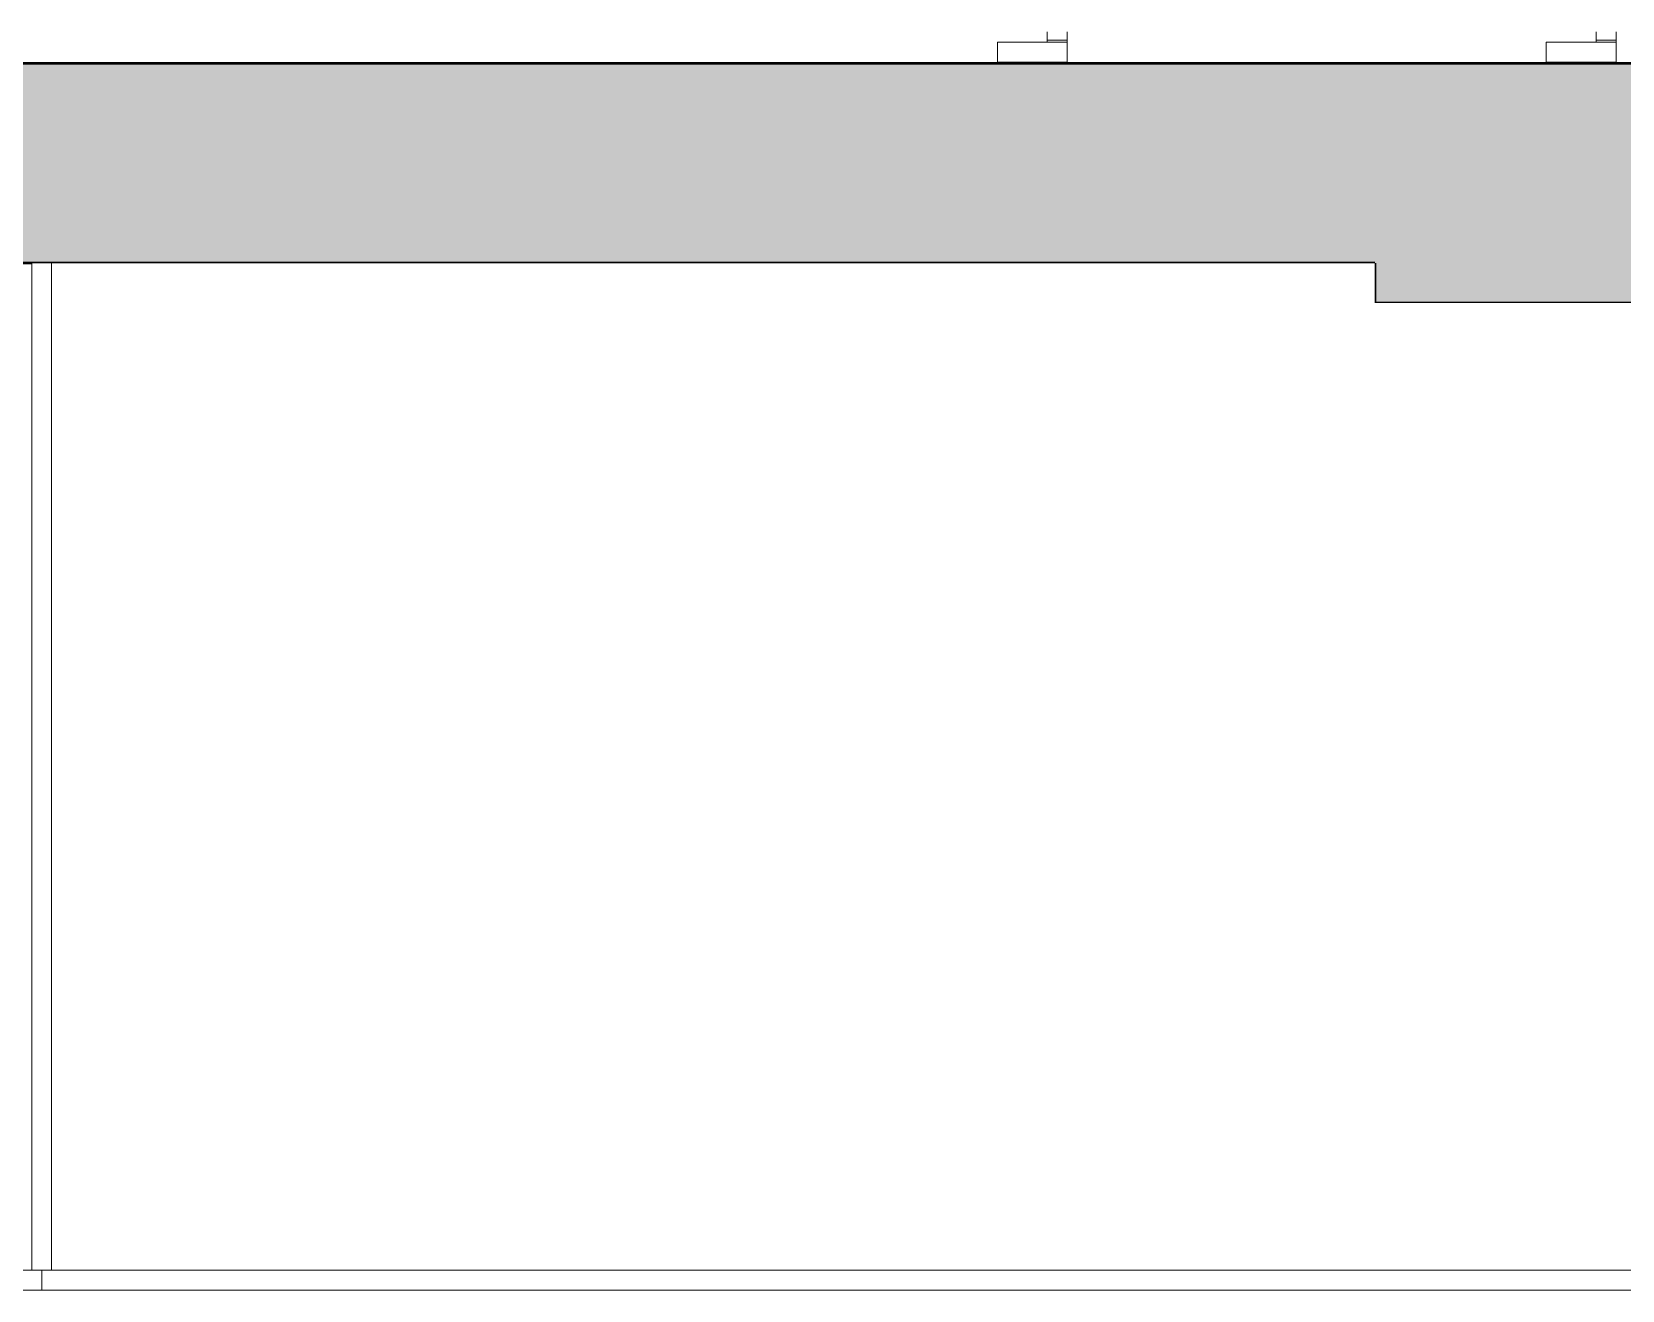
# Model space of a CAD drawing. Header units: millimetres. Extents: x -46169 to 237885, y -84465 to 18123.
# Drawn here: x 232527 to 233323, y -81568 to -80937 of the extents above; entities that cross this region are included whole.
import ezdxf

# ---------------------------------------------------------------- set-up
doc = ezdxf.new("R2010")
doc.units = ezdxf.units.MM
doc.header["$MEASUREMENT"] = 0
doc.linetypes.add('Wipeout_Contour', pattern=[1000, 0, -1000])
for name, color, linetype in [('New_A-20-M_Floor_Slab', 7, 'Continuous'), ('New_A-25-M_Curtain_Wall', 7, 'Continuous'), ('New_A-35-M_FFE_Fixed', 7, 'Continuous')]:
    doc.layers.add(name, color=color, linetype=linetype)
doc.layers.add('New_A-20-M_Floor_Slab_Pen_No__29', color=7, linetype='Continuous', lineweight=50, true_color=0x2a2a2a)
doc.layers.add('New_A-20-M_Floor_Slab_Pen_No__81', color=7, linetype='Continuous', lineweight=20, true_color=0x6a6a6a)
doc.layers.add('New_A-25-M_Curtain_Wall_Pen_No__87', color=8, linetype='Continuous', lineweight=20)
doc.layers.add('New_A-35-M_FFE_Fixed_Pen_No__93', color=8, linetype='Continuous', lineweight=13)

# ---------------------------------------------------------------- blocks, each defined once
blk = doc.blocks.new('Section Elem_266_4', base_point=(208268.76, -84332.61))
at = {"color": 254, "linetype": 'Wipeout_Contour', "lineweight": 0, "ltscale": 43042086.18620662}
blk.add_wipeout([(222238.62, -80784.11), (222303.32, -80784.11), (222303.32, -80953.11), (233391.17, -80953.11), (233391.17, -80952.86), (233326.46, -80952.86), (233326.46, -80783.86), (233391.17, -80783.86), (233391.17, -80715.11), (233320.44, -80715.11), (233320.44, -80952.36), (233285.44, -80952.36), (233285.44, -80942.36), (233310.44, -80942.36), (233310.44, -80715.11), (233045.44, -80715.11), (233045.44, -80952.36), (233010.44, -80952.36), (233010.44, -80942.36), (233035.44, -80942.36), (233035.44, -80715.11), (232495.44, -80715.11), (232495.44, -80942.36), (232520.94, -80942.36), (232520.94, -80952.36), (232459.94, -80952.36), (232459.94, -80942.36), (232485.44, -80942.36), (232485.44, -80715.11), (231945.44, -80715.11), (231945.44, -80942.36), (231970.44, -80942.36), (231970.44, -80952.36), (231909.94, -80952.36), (231909.94, -80942.36), (231935.44, -80942.36), (231935.44, -80715.11), (231395.44, -80715.11), (231395.44, -80942.36), (231420.44, -80942.36), (231420.44, -80952.36), (231359.94, -80952.36), (231359.94, -80942.36), (231385.44, -80942.36), (231385.44, -80715.11), (230845.44, -80715.11), (230845.44, -80942.36), (230870.44, -80942.36), (230870.44, -80952.36), (230809.94, -80952.36), (230809.94, -80942.36), (230835.44, -80942.36), (230835.44, -80715.11), (230295.44, -80715.11), (230295.44, -80942.36), (230320.44, -80942.36), (230320.44, -80952.36), (230259.94, -80952.36), (230259.94, -80942.36), (230285.44, -80942.36), (230285.44, -80715.11), (229745.44, -80715.11), (229745.44, -80942.36), (229770.44, -80942.36), (229770.44, -80952.36), (229710.44, -80952.36), (229710.44, -80942.36), (229735.44, -80942.36), (229735.44, -80715.11), (229195.44, -80715.11), (229195.44, -80942.36), (229220.94, -80942.36), (229220.94, -80952.36), (229159.94, -80952.36), (229159.94, -80942.36), (229185.44, -80942.36), (229185.44, -80715.11), (228645.44, -80715.11), (228645.44, -80942.36), (228670.44, -80942.36), (228670.44, -80952.36), (228610.44, -80952.36), (228610.44, -80942.36), (228635.44, -80942.36), (228635.44, -80715.11), (228095.44, -80715.11), (228095.44, -80942.36), (228120.94, -80942.36), (228120.94, -80952.36), (228059.94, -80952.36), (228059.94, -80942.36), (228085.44, -80942.36), (228085.44, -80715.11), (227545.44, -80715.11), (227545.44, -80942.36), (227570.44, -80942.36), (227570.44, -80952.36), (227510.44, -80952.36), (227510.44, -80942.36), (227535.44, -80942.36), (227535.44, -80715.11), (226995.44, -80715.11), (226995.44, -80942.36), (227020.94, -80942.36), (227020.94, -80952.36), (226959.94, -80952.36), (226959.94, -80942.36), (226985.44, -80942.36), (226985.44, -80715.11), (226445.44, -80715.11), (226445.44, -80942.36), (226470.44, -80942.36), (226470.44, -80952.36), (226409.94, -80952.36), (226409.94, -80942.36), (226435.44, -80942.36), (226435.44, -80715.11), (225895.44, -80715.11), (225895.44, -80942.36), (225920.44, -80942.36), (225920.44, -80952.36), (225860.44, -80952.36), (225860.44, -80942.36), (225885.44, -80942.36), (225885.44, -80715.11), (225345.44, -80715.11), (225345.44, -80942.36), (225370.94, -80942.36), (225370.94, -80952.36), (225309.94, -80952.36), (225309.94, -80942.36), (225335.44, -80942.36), (225335.44, -80715.11), (224795.44, -80715.11), (224795.44, -80942.36), (224820.44, -80942.36), (224820.44, -80952.36), (224760.44, -80952.36), (224760.44, -80942.36), (224785.44, -80942.36), (224785.44, -80715.11), (224245.44, -80715.11), (224245.44, -80942.36), (224270.94, -80942.36), (224270.94, -80952.36), (224209.94, -80952.36), (224209.94, -80942.36), (224235.44, -80942.36), (224235.44, -80715.11), (223695.44, -80715.11), (223695.44, -80942.36), (223720.44, -80942.36), (223720.44, -80952.36), (223660.44, -80952.36), (223660.44, -80942.36), (223685.44, -80942.36), (223685.44, -80715.11), (223145.44, -80715.11), (223145.44, -80942.36), (223170.94, -80942.36), (223170.94, -80952.36), (223109.94, -80952.36), (223109.94, -80942.36), (223135.44, -80942.36), (223135.44, -80715.11), (222595.44, -80715.11), (222595.44, -80942.36), (222620.44, -80942.36), (222620.44, -80952.36), (222585.44, -80952.36), (222585.44, -80715.11), (222320.44, -80715.11), (222320.44, -80942.36), (222345.44, -80942.36), (222345.44, -80952.36), (222310.44, -80952.36), (222310.44, -80715.11), (222238.62, -80715.11)], dxfattribs=at).dxf.layer = 'New_A-20-M_Floor_Slab'
blk = doc.blocks.new('Section Elem_273_4', base_point=(208268.76, -84332.61))
at = {"color": 254, "linetype": 'Wipeout_Contour', "lineweight": 0, "ltscale": 986782.447386}
blk.add_wipeout([(233035.44, -80937.2), (233035.44, -80937.82), (233045.44, -80937.82), (233045.44, -80937.2)], dxfattribs=at).dxf.layer = 'New_A-35-M_FFE_Fixed'
at = {"color": 254, "linetype": 'Wipeout_Contour', "lineweight": 0, "ltscale": 986748.138863}
blk.add_wipeout([(233045.44, -80952.36), (233045.44, -80942.36), (233010.44, -80942.36), (233010.44, -80952.36)], dxfattribs=at).dxf.layer = 'New_A-35-M_FFE_Fixed'
at = {"color": 254, "linetype": 'Wipeout_Contour', "lineweight": 0, "ltscale": 987787.29764}
blk.add_wipeout([(233320.44, -80952.36), (233320.44, -80942.36), (233285.44, -80942.36), (233285.44, -80952.36)], dxfattribs=at).dxf.layer = 'New_A-35-M_FFE_Fixed'
at = {"layer": 'New_A-35-M_FFE_Fixed_Pen_No__93', "linetype": 'Continuous'}
for p, q in [((233010.44, -80952.36), (233010.44, -80942.36)), ((233285.44, -80952.36), (233285.44, -80942.36)), ((233010.44, -80952.36), (233045.44, -80952.36)), ((233285.44, -80952.36), (233320.44, -80952.36))]:
    blk.add_line(p, q, dxfattribs=at)
at = {"color": 254, "linetype": 'Wipeout_Contour', "lineweight": 0, "ltscale": 986784.416981}
blk.add_wipeout([(233035.44, -80939.44), (233045.44, -80939.44), (233045.44, -80938.58), (233035.44, -80938.58)], dxfattribs=at).dxf.layer = 'New_A-35-M_FFE_Fixed'
at = {"color": 254, "linetype": 'Wipeout_Contour', "lineweight": 0, "ltscale": 987823.593273}
blk.add_wipeout([(233320.44, -80938.58), (233310.44, -80938.58), (233310.44, -80939.44), (233320.44, -80939.44)], dxfattribs=at).dxf.layer = 'New_A-35-M_FFE_Fixed'
at = {"color": 254, "linetype": 'Wipeout_Contour', "lineweight": 0, "ltscale": 986783.352579}
blk.add_wipeout([(233035.44, -80937.82), (233035.44, -80938.58), (233045.44, -80938.58), (233045.44, -80937.82)], dxfattribs=at).dxf.layer = 'New_A-35-M_FFE_Fixed'
at = {"color": 254, "linetype": 'Wipeout_Contour', "lineweight": 0, "ltscale": 987824.774741}
blk.add_wipeout([(233320.44, -80939.44), (233310.44, -80939.44), (233310.44, -80940.38), (233320.44, -80940.38)], dxfattribs=at).dxf.layer = 'New_A-35-M_FFE_Fixed'
at = {"color": 254, "linetype": 'Wipeout_Contour', "lineweight": 0, "ltscale": 986785.599693}
blk.add_wipeout([(233035.44, -80940.38), (233045.44, -80940.38), (233045.44, -80939.44), (233035.44, -80939.44)], dxfattribs=at).dxf.layer = 'New_A-35-M_FFE_Fixed'
at = {"color": 254, "linetype": 'Wipeout_Contour', "lineweight": 0, "ltscale": 987827.323922}
blk.add_wipeout([(233320.44, -80941.36), (233310.44, -80941.36), (233310.44, -80942.36), (233320.44, -80942.36)], dxfattribs=at).dxf.layer = 'New_A-35-M_FFE_Fixed'
at = {"color": 254, "linetype": 'Wipeout_Contour', "lineweight": 0, "ltscale": 987822.52999}
blk.add_wipeout([(233320.44, -80937.82), (233310.44, -80937.82), (233310.44, -80938.58), (233320.44, -80938.58)], dxfattribs=at).dxf.layer = 'New_A-35-M_FFE_Fixed'
at = {"color": 254, "linetype": 'Wipeout_Contour', "lineweight": 0, "ltscale": 986788.151559}
blk.add_wipeout([(233035.44, -80941.36), (233035.44, -80942.36), (233045.44, -80942.36), (233045.44, -80941.36)], dxfattribs=at).dxf.layer = 'New_A-35-M_FFE_Fixed'
at = {"color": 254, "linetype": 'Wipeout_Contour', "lineweight": 0, "ltscale": 986786.855266}
blk.add_wipeout([(233035.44, -80941.36), (233045.44, -80941.36), (233045.44, -80940.38), (233035.44, -80940.38)], dxfattribs=at).dxf.layer = 'New_A-35-M_FFE_Fixed'
at = {"color": 254, "linetype": 'Wipeout_Contour', "lineweight": 0, "ltscale": 987826.028993}
blk.add_wipeout([(233320.44, -80940.38), (233310.44, -80940.38), (233310.44, -80941.36), (233320.44, -80941.36)], dxfattribs=at).dxf.layer = 'New_A-35-M_FFE_Fixed'
at = {"layer": 'New_A-35-M_FFE_Fixed_Pen_No__93', "linetype": 'Continuous'}
for p, q in [((233035.44, -80937.82), (233035.44, -80937.2)), ((233035.44, -80938.58), (233035.44, -80937.82)), ((233035.44, -80939.44), (233035.44, -80938.58)), ((233035.44, -80940.38), (233035.44, -80939.44)), ((233045.44, -80937.82), (233045.44, -80937.2)), ((233045.44, -80938.58), (233045.44, -80937.82)), ((233045.44, -80939.44), (233045.44, -80938.58)), ((233045.44, -80940.38), (233045.44, -80939.44)), ((233010.44, -80942.36), (233045.44, -80942.36)), ((233035.44, -80941.36), (233035.44, -80940.38)), ((233035.44, -80941.36), (233045.44, -80941.36)), ((233035.44, -80942.36), (233035.44, -80941.36)), ((233045.44, -80941.36), (233045.44, -80940.38)), ((233045.44, -80942.36), (233045.44, -80941.36)), ((233045.44, -80952.36), (233045.44, -80942.36)), ((233285.44, -80942.36), (233320.44, -80942.36)), ((233320.44, -80952.36), (233320.44, -80942.36))]:
    blk.add_line(p, q, dxfattribs=at)
at = {"color": 254, "linetype": 'Wipeout_Contour', "lineweight": 0, "ltscale": 987821.62575}
blk.add_wipeout([(233310.44, -80937.2), (233310.44, -80937.82), (233320.44, -80937.82), (233320.44, -80937.2)], dxfattribs=at).dxf.layer = 'New_A-35-M_FFE_Fixed'
at = {"layer": 'New_A-35-M_FFE_Fixed_Pen_No__93', "linetype": 'Continuous'}
for p, q in [((233310.44, -80937.2), (233310.44, -80937.82)), ((233310.44, -80937.82), (233310.44, -80938.58)), ((233310.44, -80938.58), (233310.44, -80939.44)), ((233310.44, -80939.44), (233310.44, -80940.38)), ((233320.44, -80937.2), (233320.44, -80937.82)), ((233320.44, -80937.82), (233320.44, -80938.58)), ((233320.44, -80938.58), (233320.44, -80939.44)), ((233320.44, -80939.44), (233320.44, -80940.38)), ((233310.44, -80940.38), (233310.44, -80941.36)), ((233320.44, -80941.36), (233310.44, -80941.36)), ((233310.44, -80941.36), (233310.44, -80942.36)), ((233320.44, -80940.38), (233320.44, -80941.36)), ((233320.44, -80941.36), (233320.44, -80942.36))]:
    blk.add_line(p, q, dxfattribs=at)
blk = doc.blocks.new('Section Elem_315_4', base_point=(208268.76, -84332.61))
at = {"layer": 'New_A-20-M_Floor_Slab_Pen_No__81', "linetype": 'Continuous', "lineweight": 0, "true_color": 0x353535}
blk.add_hatch(color=250, dxfattribs=at).paths.add_polyline_path([(234222.6, -80953.11), (233199.51, -80953.11), (233199.51, -81073.11), (234222.6, -81073.11)])
at = {"layer": 'New_A-20-M_Floor_Slab_Pen_No__29', "linetype": 'Continuous'}
for p, q in [((234222.6, -80953.11), (233199.51, -80953.11)), ((233199.51, -81053.11), (233199.51, -81073.11)), ((234222.6, -81073.11), (233199.51, -81073.11))]:
    blk.add_line(p, q, dxfattribs=at)
blk = doc.blocks.new('Section Elem_319_4', base_point=(208268.76, -84332.61))
at = {"layer": 'New_A-20-M_Floor_Slab_Pen_No__81', "linetype": 'Continuous', "lineweight": 0, "true_color": 0x353535}
blk.add_hatch(color=250, dxfattribs=at).paths.add_polyline_path([(233199.51, -81053.11), (233199.51, -80953.11), (222430.28, -80953.11), (222430.28, -81053.11)])
at = {"layer": 'New_A-20-M_Floor_Slab_Pen_No__29', "linetype": 'Continuous'}
for p, q in [((233199.51, -80953.11), (222430.28, -80953.11)), ((233199.51, -81053.11), (222430.28, -81053.11))]:
    blk.add_line(p, q, dxfattribs=at)
blk = doc.blocks.new('Section Elem_403_4', base_point=(208268.76, -84332.61))
at = {"color": 254, "linetype": 'Wipeout_Contour', "lineweight": 0, "ltscale": 985366.843336}
blk.add_wipeout([(232536.6, -81557.61), (232538.11, -81557.61), (232538.11, -81053.11), (232536.6, -81053.11)], dxfattribs=at).dxf.layer = 'New_A-25-M_Curtain_Wall'
at = {"color": 254, "linetype": 'Wipeout_Contour', "lineweight": 0, "ltscale": 985345.345747}
blk.add_wipeout([(232526.72, -81557.61), (232536.6, -81557.61), (232536.6, -81053.11), (232526.72, -81053.11)], dxfattribs=at).dxf.layer = 'New_A-25-M_Curtain_Wall'
at = {"layer": 'New_A-25-M_Curtain_Wall_Pen_No__87', "linetype": 'Continuous'}
for p, q in [((232526.72, -81557.61), (232526.72, -81053.11)), ((232536.6, -81557.61), (232536.6, -81053.11))]:
    blk.add_line(p, q, dxfattribs=at)
blk = doc.blocks.new('Section Elem_409_4', base_point=(208268.76, -84332.61))
at = {"color": 254, "linetype": 'Wipeout_Contour', "lineweight": 0, "ltscale": 1480980.247047401}
blk.add_wipeout([(232538.11, -81053.11), (232538.11, -81557.61), (233507.45, -81557.61), (233507.45, -81073.11), (233199.51, -81073.11), (233199.51, -81053.11)], dxfattribs=at).dxf.layer = 'New_A-25-M_Curtain_Wall'
blk = doc.blocks.new('Section Elem_411_4', base_point=(208268.76, -84332.61))
at = {"color": 254, "linetype": 'Wipeout_Contour', "lineweight": 0, "ltscale": 983824.520756}
blk.add_wipeout([(232531.66, -81557.61), (231545.63, -81557.61), (231545.63, -81567.61), (232531.66, -81567.61)], dxfattribs=at).dxf.layer = 'New_A-25-M_Curtain_Wall'
at = {"layer": 'New_A-25-M_Curtain_Wall_Pen_No__87', "linetype": 'Continuous'}
for p, q in [((232531.66, -81557.61), (231545.63, -81557.61)), ((232531.66, -81567.61), (231545.63, -81567.61))]:
    blk.add_line(p, q, dxfattribs=at)
blk = doc.blocks.new('Section Elem_412_4', base_point=(208268.76, -84332.61))
at = {"color": 254, "linetype": 'Wipeout_Contour', "lineweight": 0, "ltscale": 987536.257123}
blk.add_wipeout([(233512.36, -81567.61), (233512.36, -81557.61), (232531.66, -81557.61), (232531.66, -81567.61)], dxfattribs=at).dxf.layer = 'New_A-25-M_Curtain_Wall'
at = {"layer": 'New_A-25-M_Curtain_Wall_Pen_No__87', "linetype": 'Continuous'}
for p, q in [((232531.66, -81567.61), (232531.66, -81557.61)), ((233512.36, -81557.61), (232531.66, -81557.61)), ((233512.36, -81567.61), (232531.66, -81567.61))]:
    blk.add_line(p, q, dxfattribs=at)

msp = doc.modelspace()

# ---------------------------------------------------------------- block references
at = {"layer": 'New_A-20-M_Floor_Slab'}
msp.add_blockref('Section Elem_266_4', (208268.76, -84332.61), dxfattribs=at)

# ---------------------------------------------------------------- next in the draw order: block references
at = {"layer": 'New_A-35-M_FFE_Fixed'}
msp.add_blockref('Section Elem_273_4', (208268.76, -84332.61), dxfattribs=at)

# ---------------------------------------------------------------- next in the draw order: block references
at = {"layer": 'New_A-20-M_Floor_Slab'}
for name in ['Section Elem_319_4', 'Section Elem_315_4']:
    msp.add_blockref(name, (208268.76, -84332.61), dxfattribs=at)

# ---------------------------------------------------------------- next in the draw order: block references
at = {"layer": 'New_A-25-M_Curtain_Wall'}
msp.add_blockref('Section Elem_403_4', (208268.76, -84332.61), dxfattribs=at)

# ---------------------------------------------------------------- next in the draw order: block references
for name in ['Section Elem_409_4', 'Section Elem_411_4']:
    msp.add_blockref(name, (208268.76, -84332.61), dxfattribs=at)

# ---------------------------------------------------------------- next in the draw order: block references
msp.add_blockref('Section Elem_412_4', (208268.76, -84332.61), dxfattribs=at)

doc.saveas('drawing.dxf')
